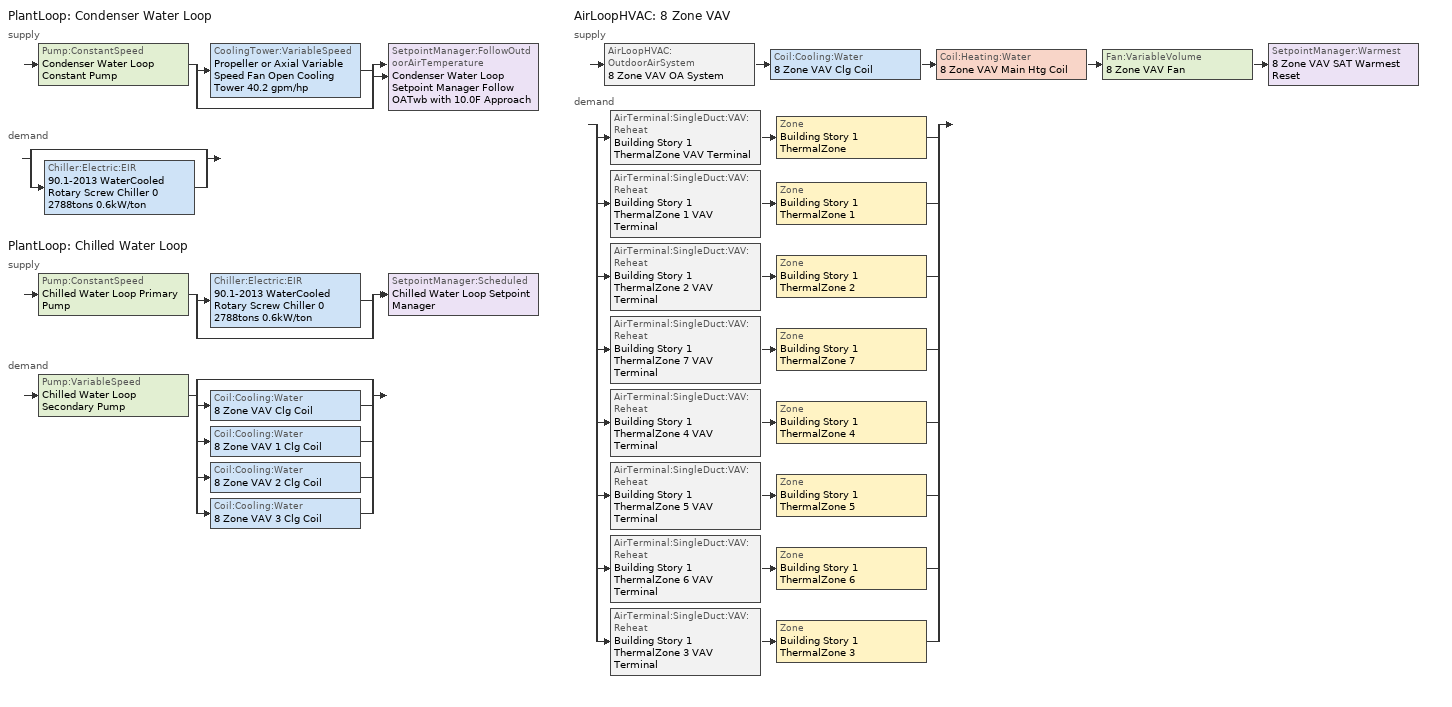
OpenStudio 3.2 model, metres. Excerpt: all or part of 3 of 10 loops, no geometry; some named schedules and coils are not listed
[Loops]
PlantLoop 'Condenser Water Loop'
 supply: Pump:ConstantSpeed 'Condenser Water Loop Constant Pump' > split
  | CoolingTower:VariableSpeed 'Propeller or Axial Variable Speed Fan Open Cooling Tower 40.2 gpm/hp'
  | bypass
  join > SetpointManager:FollowOutdoorAirTemperature 'Condenser Water Loop Setpoint Manager Follow OATwb with 10.0F Approach'
 demand: split
  | bypass
  | Chiller:Electric:EIR '90.1-2013 WaterCooled  Rotary Screw Chiller 0 2788tons 0.6kW/ton'
PlantLoop 'Chilled Water Loop'
 supply: Pump:ConstantSpeed 'Chilled Water Loop Primary Pump' > split
  | Chiller:Electric:EIR '90.1-2013 WaterCooled  Rotary Screw Chiller 0 2788tons 0.6kW/ton'
  | bypass
  join > SetpointManager:Scheduled 'Chilled Water Loop Setpoint Manager'
 demand: Pump:VariableSpeed 'Chilled Water Loop Secondary Pump' > split
  | bypass
  | Coil:Cooling:Water '8 Zone VAV Clg Coil'
  | Coil:Cooling:Water '8 Zone VAV 1 Clg Coil'
  | Coil:Cooling:Water '8 Zone VAV 2 Clg Coil'
  | Coil:Cooling:Water '8 Zone VAV 3 Clg Coil'
AirLoopHVAC '8 Zone VAV'
 supply: AirLoopHVAC:OutdoorAirSystem '8 Zone VAV OA System' > Coil:Cooling:Water '8 Zone VAV Clg Coil' > Coil:Heating:Water '8 Zone VAV Main Htg Coil' > Fan:VariableVolume '8 Zone VAV Fan' > SetpointManager:Warmest '8 Zone VAV SAT Warmest Reset'
 demand: split
  | AirTerminal:SingleDuct:VAV:Reheat 'Building Story 1 ThermalZone VAV Terminal' > Zone 'Building Story 1 ThermalZone'
  | AirTerminal:SingleDuct:VAV:Reheat 'Building Story 1 ThermalZone 1 VAV Terminal' > Zone 'Building Story 1 ThermalZone 1'
  | AirTerminal:SingleDuct:VAV:Reheat 'Building Story 1 ThermalZone 2 VAV Terminal' > Zone 'Building Story 1 ThermalZone 2'
  | AirTerminal:SingleDuct:VAV:Reheat 'Building Story 1 ThermalZone 7 VAV Terminal' > Zone 'Building Story 1 ThermalZone 7'
  | AirTerminal:SingleDuct:VAV:Reheat 'Building Story 1 ThermalZone 4 VAV Terminal' > Zone 'Building Story 1 ThermalZone 4'
  | AirTerminal:SingleDuct:VAV:Reheat 'Building Story 1 ThermalZone 5 VAV Terminal' > Zone 'Building Story 1 ThermalZone 5'
  | AirTerminal:SingleDuct:VAV:Reheat 'Building Story 1 ThermalZone 6 VAV Terminal' > Zone 'Building Story 1 ThermalZone 6'
  | AirTerminal:SingleDuct:VAV:Reheat 'Building Story 1 ThermalZone 3 VAV Terminal' > Zone 'Building Story 1 ThermalZone 3'
[PlantLoop] Glycol Concentration=0; Plant Loop Volume {m3}=Autocalculate; Load Distribution Scheme=Optimal
Name | Maximum Loop Temperature {C} | Minimum Loop Temperature {C} | Common Pipe Simulation
Condenser Water Loop | 80 | 5
Chilled Water Loop | 40 | 1 | CommonPipe
[Sizing:Plant]
Name | Loop Type | Design Loop Exit Temperature {C} | Loop Design Temperature Difference {deltaC} | Sizing Option | Zone Timesteps in Averaging Window | Coincident Sizing Factor Mode
Condenser Water Loop | Condenser | 29.4444 | 5.55556 | Coincident | 6 | GlobalCoolingSizingFactor
Chilled Water Loop | Cooling | 6.66667 | 5.61111 | NonCoincident | 1 | None
[SetpointManager:Scheduled]
Chilled Water Loop Setpoint Manager: Control Variable=Temperature; Schedule=Chilled Water Loop Temp - 44F; Setpoint Node or NodeList=Chilled Water Loop Supply Outlet Node
[Pump:VariableSpeed]
Chilled Water Loop Secondary Pump: Rated Pump Head {Pa}=134508; Motor Efficiency=0.954; Fraction of Motor Inefficiencies to Fluid Stream=0; Coefficient 1 of the Part Load Performance Curve=0; Coefficient 2 of the Part Load Performance Curve=0.0205; Coefficient 3 of the Part Load Performance Curve=0.4101; Coefficient 4 of the Part Load Performance Curve=0.5753; Pump Control Type=Intermittent; Skin Loss Radiative Fraction=0.5; Design Power Sizing Method=PowerPerFlowPerPressure; Design Electric Power per Unit Flow Rate {W/(m3/s)}=348701.1; Design Shaft Power per Unit Flow Rate per Unit Head {W-s/m3-Pa}=1.28205; Design Minimum Flow Rate Fraction=0
[EnergyManagementSystem:Sensor] Output Variable or Output Meter Index Key=Environment
Name | Output Variable or Output Meter
Mains_Water_Temp_Sen | Site Mains Water Temperature
OAT; OAT_1; OAT_2; OAT_3 | Site Outdoor Air Drybulb Temperature
[EnergyManagementSystem:Actuator] Actuated Component Control Type=Schedule Value
Name | Actuated Component | Actuated Component Type
Mains_Water_Temp_Act | Mains Water Temperature | Schedule:Constant
SYS8ZoneVAVHtgSch0; SYS8ZoneVAV1HtgSch0 | OfficeLarge HTGSETP_SCH_YES_OPTIMUM | Schedule:Year
SYS8ZoneVAVClgSch0; SYS8ZoneVAV1ClgSch0 | OfficeLarge CLGSETP_SCH_NO_SETBACK | Schedule:Year
SYS8ZoneVAV2HtgSch0 | RestaurantSitDown HTGSETP_KITCHEN_SCH_NO_OPTIMUM | Schedule:Year
SYS8ZoneVAV2ClgSch0 | RestaurantSitDown CLGSETP_KITCHEN_SCH_NO_OPTIMUM | Schedule:Year
SYS8ZoneVAV3HtgSch0 | RestaurantSitDown HTGSETP_SCH_NO_OPTIMUM | Schedule:Year
SYS8ZoneVAV3ClgSch0 | RestaurantSitDown CLGSETP_SCH_NO_OPTIMUM | Schedule:Year
[EnergyManagementSystem:Program]
Mains_Water_Prg: SET Mains_Water_Temp_Act = Mains_Water_Temp_Sen
SYS8ZoneVAVOptimumStartProg0: IF DaylightSavings==0 && DayOfWeek>1 && Hour==5 && OAT<23.9 && OAT>1.7; SET SYS8ZoneVAVClgSch0 = 29.4; SET SYS8ZoneVAVHtgSch0 = 15.6; ELSEIF DaylightSavings==0 && DayOfWeek==1 && Hour==7 && OAT<23.9 && OAT>1.7; SET SYS8ZoneVAVClgSch0 = 29.4; SET SYS8ZoneVAVHtgSch0 = 15.6; ELSEIF DaylightSavings==1 && DayOfWeek>1 && Hour==4 && OAT<23.9 && OAT>1.7; SET SYS8ZoneVAVClgSch0 = 29.4; SET SYS8ZoneVAVHtgSch0 = 15.6; ELSEIF DaylightSavings==1 && DayOfWeek==1 && Hour==6 && OAT<23.9 && OAT>1.7; SET SYS8ZoneVAVClgSch0 = 29.4; SET SYS8ZoneVAVHtgSch0 = 15.6; ELSE; SET SYS8ZoneVAVClgSch0 = NULL; SET SYS8ZoneVAVHtgSch0 = NULL; ENDIF
SYS8ZoneVAV1OptimumStartProg0: IF DaylightSavings==0 && DayOfWeek>1 && Hour==5 && OAT_1<23.9 && OAT_1>1.7; SET SYS8ZoneVAV1ClgSch0 = 29.4; SET SYS8ZoneVAV1HtgSch0 = 15.6; ELSEIF DaylightSavings==0 && DayOfWeek==1 && Hour==7 && OAT_1<23.9 && OAT_1>1.7; SET SYS8ZoneVAV1ClgSch0 = 29.4; SET SYS8ZoneVAV1HtgSch0 = 15.6; ELSEIF DaylightSavings==1 && DayOfWeek>1 && Hour==4 && OAT_1<23.9 && OAT_1>1.7; SET SYS8ZoneVAV1ClgSch0 = 29.4; SET SYS8ZoneVAV1HtgSch0 = 15.6; ELSEIF DaylightSavings==1 && DayOfWeek==1 && Hour==6 && OAT_1<23.9 && OAT_1>1.7; SET SYS8ZoneVAV1ClgSch0 = 29.4; SET SYS8ZoneVAV1HtgSch0 = 15.6; ELSE; SET SYS8ZoneVAV1ClgSch0 = NULL; SET SYS8ZoneVAV1HtgSch0 = NULL; ENDIF
SYS8ZoneVAV2OptimumStartProg0: IF DaylightSavings==0 && DayOfWeek>1 && Hour==5 && OAT_2<23.9 && OAT_2>1.7; SET SYS8ZoneVAV2ClgSch0 = 29.4; SET SYS8ZoneVAV2HtgSch0 = 15.6; ELSEIF DaylightSavings==0 && DayOfWeek==1 && Hour==7 && OAT_2<23.9 && OAT_2>1.7; SET SYS8ZoneVAV2ClgSch0 = 29.4; SET SYS8ZoneVAV2HtgSch0 = 15.6; ELSEIF DaylightSavings==1 && DayOfWeek>1 && Hour==4 && OAT_2<23.9 && OAT_2>1.7; SET SYS8ZoneVAV2ClgSch0 = 29.4; SET SYS8ZoneVAV2HtgSch0 = 15.6; ELSEIF DaylightSavings==1 && DayOfWeek==1 && Hour==6 && OAT_2<23.9 && OAT_2>1.7; SET SYS8ZoneVAV2ClgSch0 = 29.4; SET SYS8ZoneVAV2HtgSch0 = 15.6; ELSE; SET SYS8ZoneVAV2ClgSch0 = NULL; SET SYS8ZoneVAV2HtgSch0 = NULL; ENDIF
SYS8ZoneVAV3OptimumStartProg0: IF DaylightSavings==0 && DayOfWeek>1 && Hour==5 && OAT_3<23.9 && OAT_3>1.7; SET SYS8ZoneVAV3ClgSch0 = 29.4; SET SYS8ZoneVAV3HtgSch0 = 15.6; ELSEIF DaylightSavings==0 && DayOfWeek==1 && Hour==7 && OAT_3<23.9 && OAT_3>1.7; SET SYS8ZoneVAV3ClgSch0 = 29.4; SET SYS8ZoneVAV3HtgSch0 = 15.6; ELSEIF DaylightSavings==1 && DayOfWeek>1 && Hour==4 && OAT_3<23.9 && OAT_3>1.7; SET SYS8ZoneVAV3ClgSch0 = 29.4; SET SYS8ZoneVAV3HtgSch0 = 15.6; ELSEIF DaylightSavings==1 && DayOfWeek==1 && Hour==6 && OAT_3<23.9 && OAT_3>1.7; SET SYS8ZoneVAV3ClgSch0 = 29.4; SET SYS8ZoneVAV3HtgSch0 = 15.6; ELSE; SET SYS8ZoneVAV3ClgSch0 = NULL; SET SYS8ZoneVAV3HtgSch0 = NULL; ENDIF
[EnergyManagementSystem:ProgramCallingManager]
Mains_Water_Prg_Mgr: BeginTimestepBeforePredictor; Mains_Water_Prg
SYS8ZoneVAVOptimumStartCallingManager0: BeginTimestepBeforePredictor; SYS8ZoneVAVOptimumStartProg0
SYS8ZoneVAV1OptimumStartCallingManager0: BeginTimestepBeforePredictor; SYS8ZoneVAV1OptimumStartProg0
SYS8ZoneVAV2OptimumStartCallingManager0: BeginTimestepBeforePredictor; SYS8ZoneVAV2OptimumStartProg0
SYS8ZoneVAV3OptimumStartCallingManager0: BeginTimestepBeforePredictor; SYS8ZoneVAV3OptimumStartProg0
[Pump:ConstantSpeed] Rated Flow Rate {m3/s}=autosize; Rated Power Consumption {W}=autosize; Fraction of Motor Inefficiencies to Fluid Stream=0; Pump Control Type=Intermittent; Design Power Sizing Method=PowerPerFlowPerPressure; Design Electric Power per Unit Flow Rate {W/(m3/s)}=348701.1; Design Shaft Power per Unit Flow Rate per Unit Head {W-s/m3-Pa}=1.28205
Name | Rated Pump Head {Pa} | Motor Efficiency
Condenser Water Loop Constant Pump | 148557 | 0.958
Chilled Water Loop Primary Pump | 44836 | 0.941
[Sizing:Zone] Zone Cooling Design Supply Air Temperature Input Method=SupplyAirTemperature; Zone Cooling Design Supply Air Temperature {C}=12.7778; Zone Cooling Design Supply Air Temperature Difference {deltaC}=11.11; Zone Heating Design Supply Air Temperature Input Method=SupplyAirTemperature; Zone Heating Design Supply Air Temperature {C}=40; Zone Heating Design Supply Air Temperature Difference {deltaC}=11.11; Zone Cooling Design Supply Air Humidity Ratio {kg-H2O/kg-air}=0.0085; Zone Heating Design Supply Air Humidity Ratio {kg-H2O/kg-air}=0.008; Cooling Design Air Flow Method=DesignDayWithLimit; Heating Design Air Flow Method=DesignDay; Account for Dedicated Outdoor Air System=No; Dedicated Outdoor Air System Control Strategy=NeutralSupplyAir; Dedicated Outdoor Air Low Setpoint Temperature for Design {C}=autosize; Dedicated Outdoor Air High Setpoint Temperature for Design {C}=autosize
Building Story 1 ThermalZone; Building Story 1 ThermalZone 1; Building Story 1 ThermalZone 2; Building Story 1 ThermalZone 3; Building Story 1 ThermalZone 4; Building Story 1 ThermalZone 5; Building Story 1 ThermalZone 6; Building Story 1 ThermalZone 7
[Zone equipment]
Building Story 1 ThermalZone: Building Story 1 ThermalZone VAV Terminal
Building Story 1 ThermalZone 1: Building Story 1 ThermalZone 1 VAV Terminal
Building Story 1 ThermalZone 2: Building Story 1 ThermalZone 2 VAV Terminal
Building Story 1 ThermalZone 3: Building Story 1 ThermalZone 3 VAV Terminal
Building Story 1 ThermalZone 4: Building Story 1 ThermalZone 4 VAV Terminal
Building Story 1 ThermalZone 5: Building Story 1 ThermalZone 5 VAV Terminal
Building Story 1 ThermalZone 6: Building Story 1 ThermalZone 6 VAV Terminal
Building Story 1 ThermalZone 7: Building Story 1 ThermalZone 7 VAV Terminal
[SetpointManager:FollowOutdoorAirTemperature]
Condenser Water Loop Setpoint Manager Follow OATwb with 10.0F Approach: Control Variable=Temperature; Reference Temperature Type=OutdoorAirWetBulb; Offset Temperature Difference {deltaC}=5.55556; Maximum Setpoint Temperature {C}=29.3556; Minimum Setpoint Temperature {C}=21.1111; Setpoint Node or NodeList=Condenser Water Loop Supply Outlet Node
[CoolingTower:VariableSpeed]
Propeller or Axial Variable Speed Fan Open Cooling Tower 40.2 gpm/hp: Model Type=CoolToolsCrossFlow; Design Inlet Air Wet-Bulb Temperature {C}=23.8; Design Approach Temperature {deltaC}=5.55556; Design Range Temperature {deltaC}=5.55556; Design Water Flow Rate {m3/s}=autosize; Design Air Flow Rate {m3/s}=autosize; Design Fan Power {W}=157872; Fan Power Ratio Function of Air Flow Rate Ratio Curve=VSD-TWR-FAN-FPLR; Minimum Air Flow Rate Ratio=0.2; Fraction of Tower Capacity in Free Convection Regime=0.125; Basin Heater Capacity {W/K}=0; Basin Heater Setpoint Temperature {C}=2; Evaporation Loss Mode=SaturatedExit; Evaporation Loss Factor {percent/K}=0.2; Drift Loss Percent {percent}=0.008; Blowdown Calculation Mode=ConcentrationRatio; Blowdown Concentration Ratio=3; Number of Cells=1; Cell Control=MaximalCell; Sizing Factor=1
[Chiller:Electric:EIR]
90.1-2013 WaterCooled  Rotary Screw Chiller 0 2788tons 0.6kW/ton: Reference Capacity {W}=Autosize; Reference COP {W/W}=6.28036; Reference Leaving Chilled Water Temperature {C}=6.66667; Reference Entering Condenser Fluid Temperature {C}=35; Reference Chilled Water Flow Rate {m3/s}=Autosize; Cooling Capacity Function of Temperature Curve=ChlrWtrPosDispPathAAllQRatio_fTchwsTcwsSI; Electric Input to Cooling Output Ratio Function of Temperature Curve=ChlrWtrPosDispPathAAllEIRRatio_fTchwsTcwsSI; Electric Input to Cooling Output Ratio Function of Part Load Ratio Curve=ChlrWtrPosDispPathAAllEIRRatio_fQRatio; Minimum Part Load Ratio=0.15; Maximum Part Load Ratio=1; Optimum Part Load Ratio=1; Minimum Unloading Ratio=0.25; Condenser Type=WaterCooled; Leaving Chilled Water Lower Temperature Limit {C}=2.22222; Chiller Flow Mode=ConstantFlow; Design Heat Recovery Water Flow Rate {m3/s}=Autosize; Sizing Factor=1; Basin Heater Capacity {W/K}=0; Basin Heater Setpoint Temperature {C}=10; Condenser Heat Recovery Relative Capacity Fraction=1
[AirLoopHVAC]
8 Zone VAV: Availability Schedule=8 Zone VAV Occ Sch; Design Supply Air Flow Rate {m3/s}=autosize; Design Return Air Flow Fraction of Supply Air Flow=1
[Sizing:System]
8 Zone VAV: Type of Load to Size On=Sensible; Design Outdoor Air Flow Rate {m3/s}=11.905; Central Heating Maximum System Air Flow Ratio=0.3; Preheat Design Temperature {C}=7.22222; Preheat Design Humidity Ratio {kg-H2O/kg-Air}=0.008; Precool Design Temperature {C}=12.7778; Precool Design Humidity Ratio {kg-H2O/kg-Air}=0.008; Central Cooling Design Supply Air Temperature {C}=12.7778; Central Heating Design Supply Air Temperature {C}=12.7778; Sizing Option=Coincident; 100% Outdoor Air in Cooling=No; 100% Outdoor Air in Heating=No; Central Cooling Design Supply Air Humidity Ratio {kg-H2O/kg-Air}=0.0085; Central Heating Design Supply Air Humidity Ratio {kg-H2O/kg-Air}=0.008; Cooling Design Air Flow Method=DesignDay; Cooling Design Air Flow Rate {m3/s}=0; Heating Design Air Flow Method=DesignDay; Heating Design Air Flow Rate {m3/s}=0; System Outdoor Air Method=ZoneSum; Zone Maximum Outdoor Air Fraction=1; Cooling Supply Air Flow Rate Per Floor Area {m3/s-m2}=0.00996765; Cooling Fraction of Autosized Cooling Supply Air Flow Rate=1; Cooling Supply Air Flow Rate Per Unit Cooling Capacity {m3/s-W}=3.94755e-05; Heating Supply Air Flow Rate Per Floor Area {m3/s-m2}=0.00996765; Heating Fraction of Autosized Heating Supply Air Flow Rate=1; Heating Fraction of Autosized Cooling Supply Air Flow Rate=1; Heating Supply Air Flow Rate Per Unit Heating Capacity {m3/s-W}=3.15882e-05; Cooling Design Capacity Method=CoolingDesignCapacity; Cooling Design Capacity {W}=autosize; Cooling Design Capacity Per Floor Area {W/m2}=234.7; Fraction of Autosized Cooling Design Capacity=1; Heating Design Capacity Method=HeatingDesignCapacity; Heating Design Capacity {W}=autosize; Heating Design Capacity Per Floor Area {W/m2}=157; Fraction of Autosized Heating Design Capacity=1; Central Cooling Capacity Control Method=OnOff
[Fan:VariableVolume]
8 Zone VAV Fan: Availability Schedule=Always On Discrete; Fan Total Efficiency=0.6227; Pressure Rise {Pa}=1389.92; Maximum Flow Rate {m3/s}=Autosize; Fan Power Minimum Flow Rate Input Method=Fraction; Fan Power Minimum Flow Fraction=0.25; Fan Power Minimum Air Flow Rate {m3/s}=0; Motor Efficiency=0.958; Motor In Airstream Fraction=1; Fan Power Coefficient 1=0.04076; Fan Power Coefficient 2=0.0881; Fan Power Coefficient 3=-0.0729; Fan Power Coefficient 4=0.9437; Fan Power Coefficient 5=0
[Controller:WaterCoil] Action=Reverse; Minimum Actuated Flow {m3/s}=0
Name | Water Coil
8 Zone VAV Clg Coil Controller | 8 Zone VAV Clg Coil
8 Zone VAV 1 Clg Coil Controller | 8 Zone VAV 1 Clg Coil
8 Zone VAV 2 Clg Coil Controller | 8 Zone VAV 2 Clg Coil
8 Zone VAV 3 Clg Coil Controller | 8 Zone VAV 3 Clg Coil
[Coil:Cooling:Water] Availability Schedule=Always On Discrete; Design Inlet Water Temperature {C}=Autosize; Heat Exchanger Configuration=CrossFlow
8 Zone VAV Clg Coil; 8 Zone VAV 1 Clg Coil; 8 Zone VAV 2 Clg Coil; 8 Zone VAV 3 Clg Coil
[Controller:OutdoorAir]
8 Zone VAV OA Controller: Minimum Outdoor Air Flow Rate {m3/s}=autosize; Maximum Outdoor Air Flow Rate {m3/s}=Autosize; Economizer Control Type=DifferentialDryBulb; Economizer Control Action Type=ModulateFlow; Lockout Type=LockoutWithHeating; Minimum Limit Type=FixedMinimum; Minimum Outdoor Air Schedule=8 Zone VAV Occ Sch; Controller Mechanical Ventilation=8 Zone VAV Vent Controller; High Humidity Control=No; Heat Recovery Bypass Control Type=BypassWhenOAFlowGreaterThanMinimum
[Controller:MechanicalVentilation]
8 Zone VAV Vent Controller: Availability Schedule=Always On Discrete; System Outdoor Air Method=ZoneSum
[AirLoopHVAC:OutdoorAirSystem]
8 Zone VAV OA System: Controller=8 Zone VAV OA Controller
[AvailabilityManager:NightCycle] Applicability Schedule=Always On Discrete; Control Type=CycleOnAny; Thermostat Tolerance {deltaC}=1.9999; Cycling Run Time Control Type=Thermostat; Cycling Run Time {s}=1800
Availability Manager Night Cycle 1; Availability Manager Night Cycle 2; Availability Manager Night Cycle 3; Availability Manager Night Cycle 4
[AirTerminal:SingleDuct:VAV:Reheat] Availability Schedule=Always On Discrete; Maximum Air Flow Rate {m3/s}=AutoSize; Zone Minimum Air Flow Input Method=Constant; Constant Minimum Air Flow Fraction=0.237767; Fixed Minimum Air Flow Rate {m3/s}=0; Maximum Hot Water or Steam Flow Rate {m3/s}=AutoSize; Minimum Hot Water or Steam Flow Rate {m3/s}=0; Convergence Tolerance=0.001; Damper Heating Action=ReverseWithLimits; Maximum Flow per Zone Floor Area During Reheat {m3/s-m2}=AutoSize; Maximum Flow Fraction During Reheat=0.5; Maximum Reheat Air Temperature {C}=40; Control For Outdoor Air=No
Name | Reheat Coil
Building Story 1 ThermalZone VAV Terminal | Building Story 1 ThermalZone Reheat Coil
Building Story 1 ThermalZone 1 VAV Terminal | Building Story 1 ThermalZone 1 Reheat Coil
Building Story 1 ThermalZone 2 VAV Terminal | Building Story 1 ThermalZone 2 Reheat Coil
Building Story 1 ThermalZone 7 VAV Terminal | Building Story 1 ThermalZone 7 Reheat Coil
Building Story 1 ThermalZone 4 VAV Terminal | Building Story 1 ThermalZone 4 Reheat Coil
Building Story 1 ThermalZone 5 VAV Terminal | Building Story 1 ThermalZone 5 Reheat Coil
Building Story 1 ThermalZone 6 VAV Terminal | Building Story 1 ThermalZone 6 Reheat Coil
Building Story 1 ThermalZone 3 VAV Terminal | Building Story 1 ThermalZone 3 Reheat Coil
[HeatExchanger:AirToAir:SensibleAndLatent] Availability Schedule=Always On Discrete; Nominal Supply Air Flow Rate {m3/s}=autosize; Sensible Effectiveness at 100% Heating Air Flow=0.5; Latent Effectiveness at 100% Heating Air Flow=0.5; Sensible Effectiveness at 75% Heating Air Flow=0.5; Latent Effectiveness at 75% Heating Air Flow=0.5; Sensible Effectiveness at 100% Cooling Air Flow=0.5; Latent Effectiveness at 100% Cooling Air Flow=0.5; Sensible Effectiveness at 75% Cooling Air Flow=0.5; Latent Effectiveness at 75% Cooling Air Flow=0.5; Supply Air Outlet Temperature Control=No; Heat Exchanger Type=Rotary; Frost Control Type=ExhaustOnly; Threshold Temperature {C}=-23.3; Initial Defrost Time Fraction=0.167; Rate of Defrost Time Fraction Increase {1/K}=1.44; Economizer Lockout=Yes
Name | Nominal Electric Power {W}
8 Zone VAV ERV | 5175.11
8 Zone VAV 1 ERV | 5459.66
8 Zone VAV 2 ERV | 27990.6
8 Zone VAV 3 ERV | 44918.3
[SetpointManager:OutdoorAirPretreat] Minimum Setpoint Temperature {C}=-99; Maximum Setpoint Temperature {C}=99; Minimum Setpoint Humidity Ratio {kgWater/kgDryAir}=1e-05; Maximum Setpoint Humidity Ratio {kgWater/kgDryAir}=1
Setpoint Manager Outdoor Air Pretreat 1; Setpoint Manager Outdoor Air Pretreat 2; Setpoint Manager Outdoor Air Pretreat 3; Setpoint Manager Outdoor Air Pretreat 4
[SetpointManager:Warmest]
8 Zone VAV SAT Warmest Reset: Control Variable=Temperature; Minimum Setpoint Temperature {C}=12.7778; Maximum Setpoint Temperature {C}=15.5556; Strategy=MaximumTemperature; Setpoint Node or NodeList=8 Zone VAV Supply Outlet Node
[Schedule:Ruleset]
Name | Default Day Schedule | Summer Design Day Schedule | Winter Design Day Schedule
RestaurantSitDown HTGSETP_KITCHEN_SCH_NO_OPTIMUM | RestaurantSitDown HTGSETP_KITCHEN_SCH_NO_OPTIMUM Default | RestaurantSitDown HTGSETP_KITCHEN_SCH_NO_OPTIMUM Summer Design Day | RestaurantSitDown HTGSETP_KITCHEN_SCH_NO_OPTIMUM Winter Design Day
RestaurantSitDown CLGSETP_KITCHEN_SCH_NO_OPTIMUM | RestaurantSitDown CLGSETP_KITCHEN_SCH_NO_OPTIMUM Default | RestaurantSitDown CLGSETP_KITCHEN_SCH_NO_OPTIMUM Summer Design Day | RestaurantSitDown CLGSETP_KITCHEN_SCH_NO_OPTIMUM Winter Design Day
OfficeLarge HTGSETP_SCH_YES_OPTIMUM | OfficeLarge HTGSETP_SCH_YES_OPTIMUM Default | OfficeLarge HTGSETP_SCH_YES_OPTIMUM Summer Design Day | OfficeLarge HTGSETP_SCH_YES_OPTIMUM Winter Design Day
OfficeLarge CLGSETP_SCH_NO_SETBACK | OfficeLarge CLGSETP_SCH_NO_SETBACK Default | OfficeLarge CLGSETP_SCH_NO_SETBACK Summer Design Day | OfficeLarge CLGSETP_SCH_NO_SETBACK Winter Design Day
Chilled Water Loop Temp - 44F | Chilled Water Loop Temp - 44F Default
8 Zone VAV Occ Sch | 8 Zone VAV Occ Sch Default | 8 Zone VAV Occ Sch Summer Design Day | 8 Zone VAV Occ Sch Winter Design Day
[Schedule:Day]
Chilled Water Loop Temp - 44F Default: 24, 0, 6.66667
8 Zone VAV Occ Sch Default: 7, 0, 0, 18, 0, 1, 24, 0, 0
8 Zone VAV Occ Sch Winter Design Day; 8 Zone VAV Occ Sch Summer Design Day: 24, 0, 1
8 Zone VAV Occ Sch Saturday: 8, 0, 0, 12, 0, 1, 24, 0, 0
8 Zone VAV Occ Sch Sunday: 24, 0, 0
[Schedule:Rule] Schedule Ruleset=8 Zone VAV Occ Sch; Date Specification Type=DateRange; Start Month=1; Start Day=1; End Month=12; End Day=31
Name | Rule Order | Day Schedule | Apply Saturday | Apply Sunday
8 Zone VAV Occ Sch Saturday Rule | 1 | 8 Zone VAV Occ Sch Saturday | Yes
8 Zone VAV Occ Sch Sunday Rule | 0 | 8 Zone VAV Occ Sch Sunday |  | Yes
[Schedule:Constant]
Name | Value
Always On Discrete | 1
Mains Water Temperature | 10
[Curve:Cubic]
VSD-TWR-FAN-FPLR: Coefficient1 Constant=0.331629; Coefficient2 x=-0.885676; Coefficient3 x**2=0.605565; Coefficient4 x**3=0.948482; Minimum Value of x=0; Maximum Value of x=1
[Curve:Biquadratic] Minimum Value of x=4.44; Maximum Value of x=12.22; Minimum Value of y=15.56; Maximum Value of y=29.44
Name | Coefficient1 Constant | Coefficient2 x | Coefficient3 x**2 | Coefficient4 y | Coefficient5 y**2 | Coefficient6 x*y | Minimum Curve Output | Maximum Curve Output
ChlrWtrPosDispPathAAllQRatio_fTchwsTcwsSI | 0.96744 | 0.037082 | 0.000434 | -0.005837 | -4.9e-05 | -0.000274 | 0.89 | 1.33
ChlrWtrPosDispPathAAllEIRRatio_fTchwsTcwsSI | 0.665307 | -0.009339 | 0.000483 | 0.009492 | 0.000544 | -0.000864 | 0.74 | 1.27
[Curve:Quadratic]
ChlrWtrPosDispPathAAllEIRRatio_fQRatio: Coefficient1 Constant=0.310965; Coefficient2 x=0.322519; Coefficient3 x**2=0.372745; Minimum Value of x=0.1; Maximum Value of x=1; Minimum Curve Output=0.35
